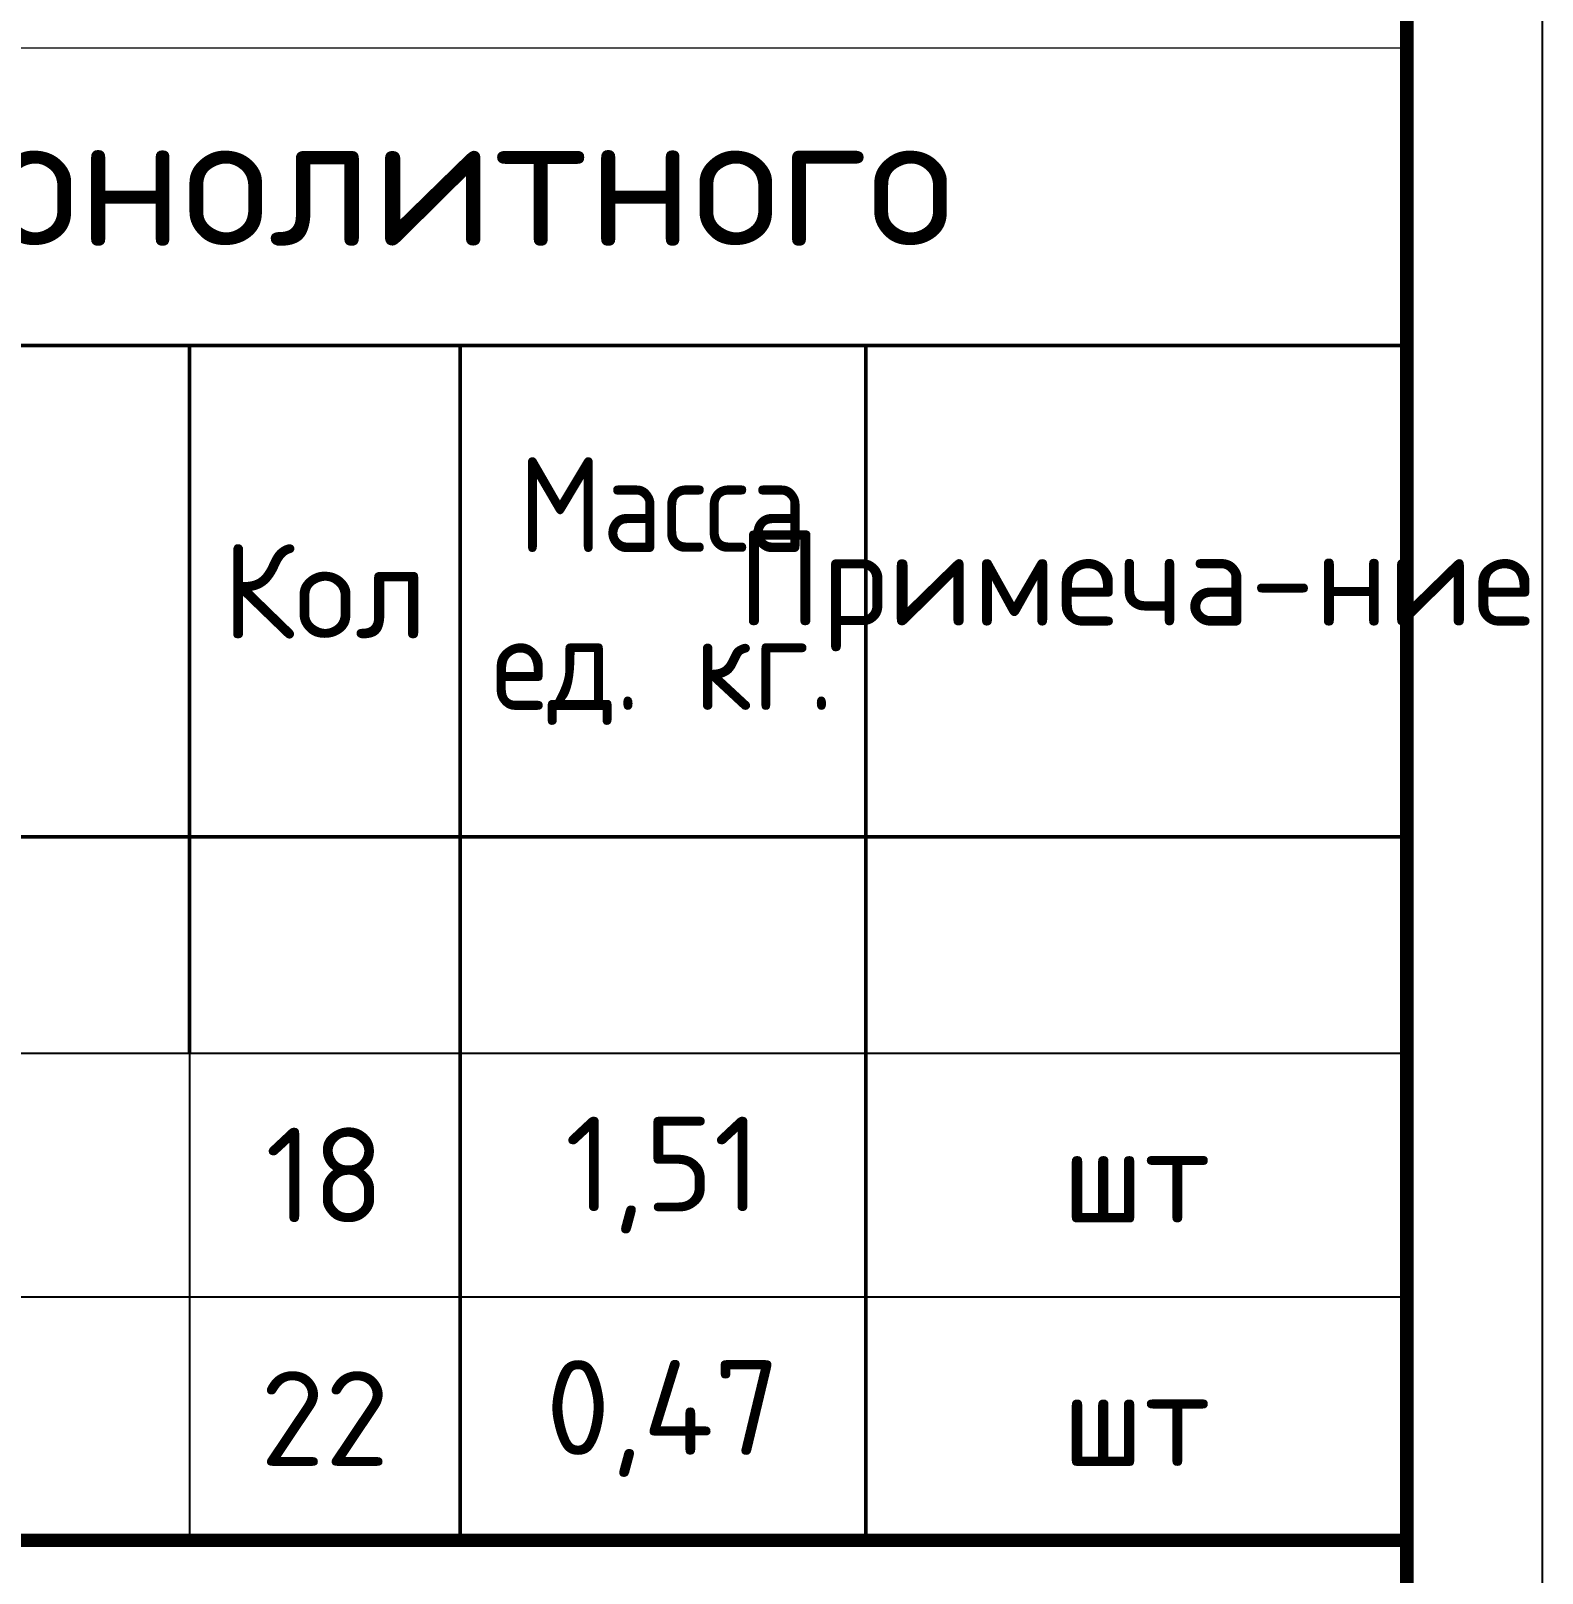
# Model space of a CAD drawing. Header units: millimetres. Extents: x 1601 to 14530, y 1157 to 12625.
# Drawn here: x 7729.2 to 7785.1, y 2884.4 to 2941.4 of the extents above; entities that cross this region are included whole.
import ezdxf

# ---------------------------------------------------------------- set-up
doc = ezdxf.new("R2010")
doc.units = ezdxf.units.MM
doc.layers.add('таблица', color=250, linetype='Continuous', lineweight=35)
doc.styles.add('-ISOCPEUR-', font='isocpeur.TTF')

# ---------------------------------------------------------------- blocks, each defined once
blk = doc.blocks.new('*T238')
at = {"layer": 'Defpoints', "color": 8, "linetype": 'ByBlock', "lineweight": 0, "transparency": 16777216}
for p, q in [((0, 0), (185, 0)), ((0, 0), (0, -11)), ((185, 0), (185, -11))]:
    blk.add_line(p, q, dxfattribs=at)
at = {"layer": 'таблица', "color": 0, "lineweight": 50, "transparency": 16777216}
for p, q in [((0, -11), (185, -11)), ((0, -11), (0, -55.167)), ((15, -11), (15, -37.167)), ((75, -11), (75, -37.167)), ((140, -11), (140, -37.167)), ((150, -11), (150, -46.167)), ((165, -11), (165, -37.167)), ((185, -11), (185, -37.167)), ((0, -29.167), (185, -29.167)), ((0, -55.167), (15, -55.167)), ((140, -55.167), (150, -55.167))]:
    blk.add_line(p, q, dxfattribs=at)
at = {"layer": 'таблица', "color": 0, "lineweight": 25, "transparency": 16777216}
for p, q in [((0, -37.167), (15, -37.167)), ((140, -37.167), (150, -37.167)), ((0, -46.167), (15, -46.167)), ((140, -46.167), (150, -46.167))]:
    blk.add_line(p, q, dxfattribs=at)
at = {"layer": 'таблица', "color": 0, "linetype": 'ByBlock', "lineweight": 25, "transparency": 16777216}
for p, q in [((15, -37.167), (140, -37.167)), ((150, -37.167), (185, -37.167)), ((15, -46.167), (140, -46.167)), ((150, -46.167), (185, -46.167))]:
    blk.add_line(p, q, dxfattribs=at)
at = {"layer": 'таблица', "color": 0, "linetype": 'ByBlock', "lineweight": 50, "transparency": 16777216}
for p, q in [((15, -37.167), (15, -55.167)), ((75, -37.167), (75, -55.167)), ((165, -37.167), (165, -55.167)), ((185, -37.167), (185, -55.167)), ((150, -46.167), (150, -55.167)), ((15, -55.167), (140, -55.167)), ((150, -55.167), (185, -55.167))]:
    blk.add_line(p, q, dxfattribs=at)
at = {"layer": 'таблица', "color": 0, "linetype": 'ByBlock', "lineweight": -2, "transparency": 16777216}
blk.add_line((140, -37.167), (140, -55.167), dxfattribs=at)
at = {"layer": 'таблица', "color": 0, "transparency": 16777216, "style": '-ISOCPEUR-'}
for s, insert, char_height, width, attachment_point in [('Cпецификация арматуры для дна монолитного ', (92.5, -5.5), 5, 182, 5), ('ГОСТ 5781-82', (16.5, -41.667), 3.5, 57, 4), ('%%C12А400 L=4000', (76.5, -41.667), 3.5, 62, 4), ('1,51', (157.5, -41.667), 3.5, 12, 5), ('шт', (175, -41.667), 3.5, 17, 5), ('ГОСТ 5781-82', (16.5, -50.667), 3.5, 57, 4), ('%%C12А400 L=4730', (76.5, -50.667), 3.5, 62, 4), ('0,47', (157.5, -50.667), 3.5, 12, 5), ('шт', (175, -50.667), 3.5, 17, 5)]:
    blk.add_mtext(s, dxfattribs=dict(at, insert=insert, char_height=char_height, width=width, attachment_point=attachment_point))
at = {"layer": 'таблица', "color": 7, "transparency": 16777216, "char_height": 3.5, "attachment_point": 5, "style": '-ISOCPEUR-'}
for s, insert, width in [('{\\W0.9;Масса ед. кг.}', (157.5, -20.083), 13), ('Примеча-ние', (175, -20.083), 17), ('Поз.', (7.5, -20.083), 12), ('Обозначение', (45, -20.083), 57), ('Наименование', (107.5, -20.083), 62), ('Кол', (145, -20.083), 8), ('Сборочные еденицы', (107.5, -33.167), 65), ('18', (145, -41.667), 9.2), ('22', (145, -50.667), 9.2)]:
    blk.add_mtext(s, dxfattribs=dict(at, insert=insert, width=width))

msp = doc.modelspace()

# ---------------------------------------------------------------- linework, layer by layer
msp.add_lwpolyline([(7191.0803, 3245.5891), (7785.0803, 3245.5891), (7785.0803, 2825.5891), (7191.0803, 2825.5891)], close=True)
at = {"const_width": 0.5}
msp.add_lwpolyline([(7211.0803, 3240.5891), (7780.0803, 3240.5891), (7780.0803, 2830.5891), (7211.0803, 2830.5891)], close=True, dxfattribs=at)
msp.add_lwpolyline([(7595.0803, 2830.5891), (7595.0803, 2885.5891), (7780.0803, 2885.5891)], dxfattribs=at)

# ---------------------------------------------------------------- block references
msp.add_blockref('*T238', (7595.0803, 2940.7558))

doc.saveas('drawing.dxf')
